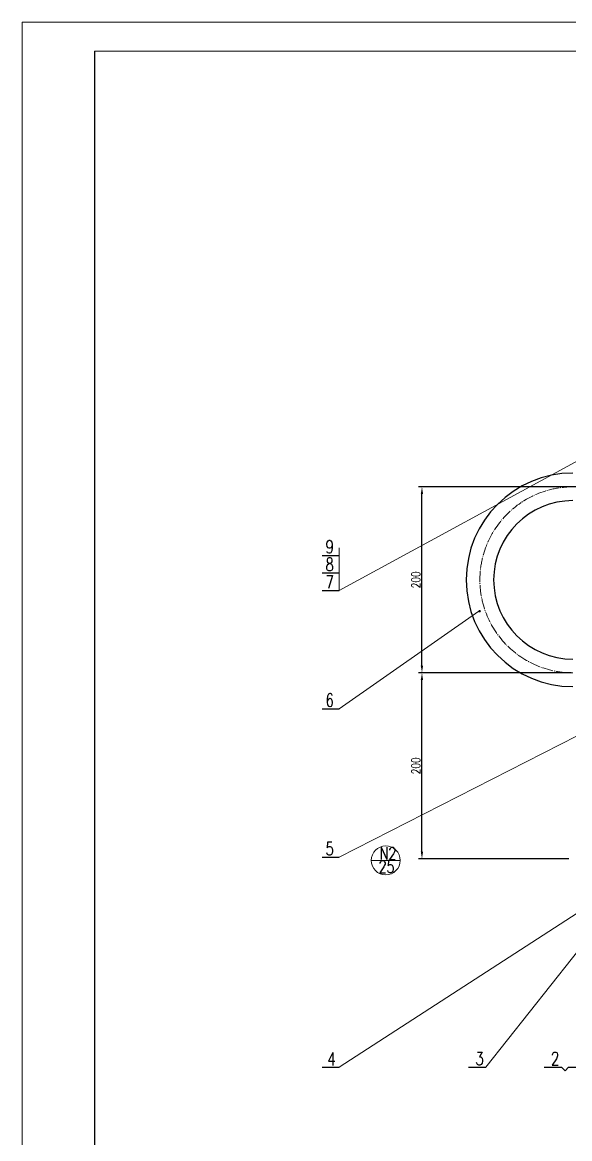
# Model space of a CAD drawing. Header units: millimetres. Extents: x -942 to 2422, y 1139 to 3515.
# Drawn here: x -942 to -185, y 1972 to 3515 of the extents above; entities that cross this region are included whole.
import ezdxf

# ---------------------------------------------------------------- set-up
doc = ezdxf.new("R2010")
doc.units = ezdxf.units.MM
doc.header["$LTSCALE"] = 10
doc.header["$MEASUREMENT"] = 0
doc.linetypes.add('MYCENTER', pattern=[3.4, 1.5, -0.15, 0.1, -0.15, 1.5])
doc.layers.get('0').update_dxf_attribs({"linetype": 'CONTINUOUS', "lineweight": 25})
doc.layers.get('Defpoints').update_dxf_attribs({"linetype": 'CONTINUOUS', "lineweight": 5})
for name, color, linetype, lineweight in [('1', 7, 'CONTINUOUS', 25), ('2', 2, 'CONTINUOUS', 5), ('3', 3, 'MYCENTER', 5), ('6', 4, 'CONTINUOUS', 5)]:
    doc.layers.add(name, color=color, linetype=linetype, lineweight=lineweight)
doc.styles.add('HZTXT', font='txt.shx', dxfattribs={"width": 0.75, "height": 12, "bigfont": 'hztxt.shx'})
doc.styles.get("Standard").update_dxf_attribs({"font": 'txt.shx', "bigfont": 'bigfont.shx'})
doc.dimstyles.get("Standard").update_dxf_attribs({"dimtxt": 0.18, "dimasz": 0.18, "dimexe": 0.18, "dimexo": 0.0625, "dimgap": 0.09, "dimtad": 0, "dimtih": 1, "dimtoh": 1, "dimdec": 4, "dimzin": 0, "dimdsep": 46, "dimtxsty": 'Standard', "dimcen": 0.09, "dimadec": 0, "dimazin": 0, "dimtfac": 1, "dimtdec": 4, "dimtofl": 0, "dimtmove": 0, "dimatfit": 3, "dimfxl": 0, "dimtolj": 1, "dimtzin": 0, "dimarcsym": 0})

# ---------------------------------------------------------------- blocks, each defined once
blk = doc.blocks.new('BORDER')
for p, q in [((1, 1), (0, 1)), ((0, 1), (0, 0))]:
    blk.add_line(p, q)
blk = doc.blocks.new('*D46')
at = {"layer": '6', "color": 0, "lineweight": -2}
for p, q in [((-183.3, 2615.8), (-394.4, 2615.8)), ((-389.4, 2368.8), (-389.4, 2605.8)), ((-186.2, 2358.8), (-394.4, 2358.8))]:
    blk.add_line(p, q, dxfattribs=at)
at = {"layer": '6', "color": 0}
for points in [[(-391.1, 2605.8), (-387.8, 2605.8), (-389.4, 2615.8)], [(-391.1, 2368.8), (-387.8, 2368.8), (-389.4, 2358.8)]]:
    blk.add_solid(points, dxfattribs=at)
at = {"layer": 'Defpoints', "color": 0}
for p in [(-389.4, 2615.8), (-180.8, 2615.8), (-183.7, 2358.8)]:
    blk.add_point(p, dxfattribs=at)
at = {"layer": '6', "color": 0, "insert": (-397.8, 2487.3), "char_height": 12, "attachment_point": 5, "rotation": 90, "style": 'HZTXT'}
blk.add_mtext('\\A1;200', dxfattribs=at)
blk = doc.blocks.new('*D47')
at = {"layer": '6', "color": 0, "lineweight": -2}
for p, q in [((-163.3, 2872.8), (-394.4, 2872.8)), ((-389.4, 2625.8), (-389.4, 2862.8)), ((-391.9, 2615.8), (-394.4, 2615.8))]:
    blk.add_line(p, q, dxfattribs=at)
at = {"layer": '6', "color": 0}
for points in [[(-391.1, 2862.8), (-387.8, 2862.8), (-389.4, 2872.8)], [(-391.1, 2625.8), (-387.8, 2625.8), (-389.4, 2615.8)]]:
    blk.add_solid(points, dxfattribs=at)
at = {"layer": 'Defpoints', "color": 0}
for p in [(-389.4, 2872.8), (-160.8, 2872.8), (-389.4, 2615.8)]:
    blk.add_point(p, dxfattribs=at)
at = {"layer": '6', "color": 0, "insert": (-397.8, 2744.3), "char_height": 12, "attachment_point": 5, "rotation": 90, "style": 'HZTXT'}
blk.add_mtext('\\A1;200', dxfattribs=at)

msp = doc.modelspace()

# ---------------------------------------------------------------- linework, layer by layer
for radius in [147.5, 109.5]:
    msp.add_arc((-180.8, 2744.3), radius, 90, 270)
at = {"layer": '1'}
for p, q in [((-841.8, 3474.8), (-841.8, 1178.8)), ((-527.5, 2778.1), (-503.9, 2778.1)), ((-527.5, 2753.8), (-503.9, 2753.8)), ((-527.5, 2729.4), (-503.9, 2729.4)), ((-527.5, 2566.2), (-503.9, 2566.2)), ((-527.5, 2360.9), (-503.9, 2360.9)), ((-527.5, 2071), (-503.9, 2071)), ((-324.9, 2071), (-301.2, 2071)), ((-220.4, 2071), (-196.7, 2071)), ((-186.7, 2071), (-163.1, 2071))]:
    msp.add_line(p, q, dxfattribs=at)
at = {"layer": '1', "const_width": 1.75}
msp.add_lwpolyline([(-308.9, 2701, -1), (-310.6, 2701, -1)], format="xyb", close=True, dxfattribs=at)
at = {"layer": '2'}
msp.add_line((2382.2, 3474.8), (-841.8, 3474.8), dxfattribs=at)
at = {"layer": '3'}
msp.add_arc((-180.8, 2744.3), 128.5, 90, 270, dxfattribs=at)
at = {"layer": '6'}
for p, q in [((-148.8, 2922.8), (-503.9, 2729.4)), ((-503.9, 2729.4), (-503.9, 2788.6)), ((-310.6, 2701), (-503.9, 2566.2)), ((-20.9, 2607.5), (-503.9, 2360.9)), ((-22.6, 2382.5), (-503.9, 2071)), ((-419.5, 2356.6), (-459.5, 2356.6)), ((-121.2, 2298.1), (-301.2, 2071)), ((-196.7, 2071), (-191.7, 2066)), ((-186.7, 2071), (-191.7, 2066))]:
    msp.add_line(p, q, dxfattribs=at)
msp.add_circle((-439.5, 2356.6), 20, dxfattribs=at)

# ---------------------------------------------------------------- block references
at = {"layer": '2', "xscale": 3364, "yscale": 2376, "zscale": 3364}
msp.add_blockref('BORDER', (-941.8, 1138.8), dxfattribs=at)

# ---------------------------------------------------------------- texts
at = {"layer": '2', "style": 'HZTXT', "width": 0.75}
for s, p in [('9', (-522.7, 2781)), ('8', (-522.7, 2756.6)), ('7', (-522.7, 2732.3)), ('6', (-522.7, 2569.1)), ('5', (-522.7, 2363.8)), ('4', (-520.2, 2073.1)), ('3', (-315.6, 2073.8)), ('2', (-211.1, 2073.8))]:
    msp.add_text(s, height=18, dxfattribs=at).set_placement(p)
at = {"layer": '6', "style": 'HZTXT', "width": 0.75}
for s, p in [('N2', (-447.8, 2357.7)), ('25', (-449.2, 2339.4))]:
    msp.add_text(s, height=17, dxfattribs=at).set_placement(p)

# ---------------------------------------------------------------- dimensions: what is measured, and where the dimension line sits
at = {"layer": '6'}
for base, p1, p2, picture, middle in [((-389.4, 2872.8), (-389.4, 2615.8), (-160.8, 2872.8), '*D47', (-397.8, 2744.3)), ((-389.4, 2615.8), (-183.7, 2358.8), (-180.8, 2615.8), '*D46', (-397.8, 2487.3))]:
    dim = msp.add_linear_dim(base=base, p1=p1, p2=p2, angle=90, text='200', dimstyle='Standard', override={"dimscale": 4, "dimtxt": 12, "dimasz": 2.5, "dimexe": 1.25, "dimexo": 0.625, "dimgap": 0.6, "dimtad": 1, "dimtih": 0, "dimtoh": 0, "dimdec": 0, "dimtxsty": 'HZTXT', "dimcen": 2.5, "dimtdec": 0, "dimtmove": 2}, dxfattribs=at)
    dim.commit()
    dim.dimension.update_dxf_attribs({"geometry": picture, "text_midpoint": middle})

doc.saveas('drawing.dxf')
